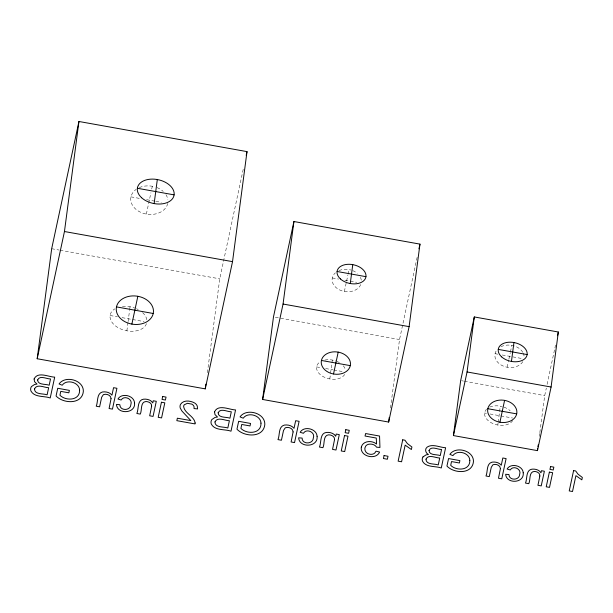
<?xml version="1.0" encoding="UTF-8"?>
<svg xmlns="http://www.w3.org/2000/svg" width="613" height="613" viewBox="0 0 613 613"><rect width="100%" height="100%" fill="white"/><g stroke="black" fill="none" stroke-linecap="round" stroke-linejoin="round"><path stroke-width="0.46" stroke-dasharray="3.06 2.3" d="M126.876 330.821L127.971 322.492M128.094 321.572L129.558 310.462M129.68 309.534L130.048 306.761M207.378 372.742L219.738 278.838L243.599 167.525M329.817 378.949L330.438 374.229M330.568 373.279L331.809 363.823M331.932 362.881L332.307 360.046M390.504 407.99L399.523 339.533L417.162 257.215M497.817 425.047L498.062 423.162M498.193 422.211L500.308 406.143M539.333 436.41L539.701 433.56M539.831 432.609L544.696 395.623L546.306 388.136M146.361 214.083L150.928 192.75M151.725 189.034L152.323 186.252M344.376 291.459L347.893 275.061M348.092 274.149L349.065 269.597M507.158 367.218L508.721 359.931M508.913 359.019L510.284 352.644M510.476 351.732L511.847 345.349M547.102 384.397L554.727 348.851M554.926 347.916L555.524 345.104M130.96 196.873L141.067 198.681M146.584 199.669L154.851 201.156M155.771 201.317L161.288 202.305M332.284 277.942L338.598 279.076M344.92 280.202L349.433 281.015M350.329 281.175L356.651 282.309M51.676 248.717L59.139 250.05M60.074 250.219L219.738 278.838M495.059 353.693L497.771 354.184M502.277 354.988L522.138 358.551M275.352 317.281L399.523 339.533M110.087 315.496L117.435 316.814M122.033 317.641L144.086 321.595M461.604 380.727L463.466 381.056M464.401 381.225L544.696 395.623M316.622 366.911L321.135 367.716M325.649 368.528L332.867 369.823M333.771 369.984L342.797 371.601M484.622 413.009L486.423 413.331M490.04 413.982L499.059 415.599M500.867 415.92L512.598 418.02M167.717 203.462A18.689 14.206 7.5 0 1 140.829 212.382A18.689 14.206 7.5 0 1 136.224 189.325M139.258 187.624A18.689 14.206 7.5 0 1 154.698 186.804M156.974 187.586A18.689 14.206 7.5 0 1 163.227 191.432M165.962 194.658A18.689 14.206 7.5 0 1 167.862 199.746M146.476 323.626A18.689 12.114 12.1 0 1 119.964 328.645A18.689 12.114 12.1 0 1 114.846 308.852M122.431 306.462A18.689 12.114 12.1 0 1 134.745 308.025M136.523 308.737A18.689 12.114 12.1 0 1 138.224 309.573M142.576 312.615A18.689 12.114 12.1 0 1 146.89 320.484M344.69 374.443A14.681 9.517 12.1 0 1 323.557 376.834A14.681 9.517 12.1 0 1 320.361 361.685M324.921 360.015A14.681 9.517 12.1 0 1 336.001 361.034M336.882 361.379A14.681 9.517 12.1 0 1 339.364 362.605M343.28 365.8A14.681 9.517 12.1 0 1 345.334 369.555M360.735 284.524A14.681 11.164 7.5 0 1 339.863 290.049A14.681 11.164 7.5 0 1 335.388 272.823M338.958 270.609A14.681 11.164 7.5 0 1 350.927 270.026M352.72 270.639A14.681 11.164 7.5 0 1 357.371 273.436M360.398 277.306A14.681 11.164 7.5 0 1 361.279 280.202M522.843 361.616A14.681 11.164 7.5 0 1 502.637 365.8A14.681 11.164 7.5 0 1 497.059 349.709M500.944 346.72A14.681 11.164 7.5 0 1 522.812 352.368M523.18 353.057A14.681 11.164 7.5 0 1 524.061 358.153M512.69 420.541A14.681 9.517 12.1 0 1 492.952 423.591A14.681 9.517 12.1 0 1 486.5 409.254M489.733 407.078A14.681 9.517 12.1 0 1 502.177 406.565M504.001 407.132A14.681 9.517 12.1 0 1 510.154 410.741"/><path stroke-width="0.92" d="M37.186 358.743L51.676 248.717L78.947 121.489L247.008 151.618L232.526 261.644L205.255 388.872L37.186 358.743L64.457 231.522L78.947 121.489M154.147 203.6L157.319 179.54M205.255 388.872L205.876 384.129M262.609 399.461L273.475 316.944L293.926 221.523L419.974 244.12L409.109 326.637L388.657 422.058L262.609 399.461L283.06 304.04L293.926 221.523M350.268 283.535L352.759 264.624M388.657 422.058L389.27 417.369M453.421 435.575L460.67 380.558L474.301 316.944L558.336 332.008L551.095 387.025L537.455 450.632L453.421 435.575L467.06 371.961L474.301 316.944M511.449 361.44L513.939 342.529M537.455 450.632L537.708 448.739M537.953 446.839L538.206 444.946M131.872 324.108L137.841 296.286M246.204 155.365L247.008 151.618M333.518 373.984L338.2 352.115M418.97 248.794L419.974 244.12M499.917 422.227L504.599 400.366M557.531 335.748L558.336 332.008M423.016 456.9L426.119 454.838L428.426 454.494C425.56 453.191 424.418 449.038 427.223 447.046C432.809 443.498 439.72 447.513 445.613 447.735L441.276 467.98C435.506 465.819 426.081 467.711 422.564 461.282A7.961 6.053 7.5 0 1 423.016 456.9M137.358 188.275L174.107 194.865M337.073 271.49L365.961 276.67M64.457 231.522L232.526 261.644M283.06 304.04L409.109 326.637M498.254 349.395L527.142 354.575M116.478 306.898L153.235 313.488A18.689 14.206 7.5 0 0 128.247 296.5A18.689 14.206 7.5 0 0 123.083 320.591A18.689 14.206 7.5 0 0 153.235 313.488M467.06 371.961L551.095 387.025M321.419 360.459L350.299 365.639A14.681 11.164 7.5 0 0 330.668 352.291A14.681 11.164 7.5 0 0 326.606 371.225A14.681 11.164 7.5 0 0 350.299 365.639M487.818 408.71L516.698 413.882A14.681 11.164 7.5 0 0 497.066 400.534A14.681 11.164 7.5 0 0 493.005 419.468A14.681 11.164 7.5 0 0 516.698 413.882M34.106 378.98L34.527 381.669L37.01 384.09L34.642 384.443L31.447 386.565A8.191 6.23 7.5 0 0 30.979 391.071C34.596 397.691 44.297 395.737 50.228 397.967L54.695 377.141C48.733 377.049 37.722 371.11 34.106 378.98M214.542 411.813L214.971 414.557L217.508 417.032L215.086 417.392L211.83 419.56A8.36 6.36 7.5 0 0 211.347 424.158C215.04 430.916 224.948 428.924 231.001 431.2L235.561 409.928C229.477 409.844 218.228 403.775 214.542 411.813M37.623 379.945C37.722 385.309 45.929 383.769 49.178 385.24L50.527 378.941C46.78 379.118 39.761 374.895 37.623 379.945M218.136 412.802C218.228 418.281 226.611 416.702 229.929 418.204L231.308 411.775C227.477 411.951 220.312 407.645 218.136 412.802M429.023 450.471C429.115 455.681 437.092 454.179 440.249 455.612L441.559 449.49C437.92 449.658 431.1 445.559 429.023 450.471M34.52 388.88C34.412 394.918 43.554 393.331 47.117 394.856L48.649 387.692C44.565 387.768 36.926 383.439 34.52 388.88M214.964 421.92C214.849 428.081 224.189 426.472 227.821 428.02L229.392 420.71C225.216 420.794 217.416 416.365 214.964 421.92M426.004 459.152C425.897 465.022 434.786 463.482 438.249 464.96L439.736 457.995C435.766 458.072 428.341 453.865 426.004 459.152M79.598 390.083C80.004 400.779 65.783 401.178 59.936 395.247L60.764 391.37L68.855 392.818L69.376 390.374L57.729 388.274L56.067 395.998C63.208 403.668 81.858 404.756 83.322 391.63C84.05 380.052 65.17 374.987 59.078 383.968L62.212 385.24C66.495 378.842 79.345 382.175 79.598 390.083M260.985 423.146C261.406 434.073 246.886 434.479 240.909 428.426L241.76 424.464L250.02 425.943L250.556 423.453L238.656 421.3L236.963 429.192C244.258 437.023 263.299 438.134 264.793 424.732C265.536 412.909 246.257 407.737 240.035 416.909L243.238 418.204C247.614 411.675 260.732 415.078 260.985 423.146M469.819 460.317C470.217 470.723 456.394 471.106 450.708 465.344L451.513 461.574L459.375 462.984L459.888 460.608L448.563 458.562L446.946 466.072C453.888 473.527 472.018 474.585 473.443 461.827C474.148 450.57 455.796 445.643 449.873 454.379L452.923 455.612C457.083 449.398 469.573 452.632 469.819 460.317M134.546 402.925C135.856 413.867 117.06 414.664 116.47 404.442L119.864 404.71C119.803 411.154 130.684 410.932 130.86 404.572C133.075 398.925 124.018 394.918 121.159 400.013L117.957 399.04C121.635 392.466 134.17 395.446 134.546 402.925M317.09 436.264C318.431 447.436 299.244 448.249 298.638 437.805L302.102 438.08C302.04 444.663 313.143 444.433 313.335 437.943C315.588 432.18 306.339 428.089 303.427 433.291L300.155 432.295C303.91 425.583 316.706 428.625 317.09 436.264M523.226 472.807C524.506 483.442 506.238 484.216 505.664 474.278L508.959 474.539C508.905 480.799 519.479 480.584 519.655 474.401C521.801 468.914 512.997 465.022 510.223 469.972L507.104 469.029C510.683 462.639 522.866 465.528 523.226 472.807M361.318 447.069C359.678 456.493 376.014 460.493 379.593 452.049L376.022 451.168L374.98 452.8A5.157 3.923 7.5 0 1 369.754 454.218C365.923 453.904 363.279 449.245 365.769 446.034A5.601 4.26 7.5 0 1 368.359 444.325C371.325 443.59 374.957 444.494 376.635 447.199L379.945 447.459L379.562 436.05L365.593 433.544L365.057 436.035L376.267 438.05L376.558 444.034C372.114 440.18 362.98 440.571 361.318 447.069M111.053 398.649L109.083 408.519L112.463 409.124L116.93 388.29L113.551 387.684L111.949 395.163C109.742 392.343 105.842 391.454 102.432 391.991C96.425 393.523 98.203 401.86 96.233 406.212L99.605 406.817L101.658 397.255L103.352 394.657C106.287 393.454 111.022 395.025 111.053 398.649M293.106 431.897L291.098 441.973L294.546 442.586L299.106 421.323L295.658 420.702L294.018 428.334C291.765 425.453 287.788 424.556 284.309 425.093C278.172 426.663 279.98 435.169 277.973 439.613L281.421 440.234L283.512 430.472L285.244 427.82C288.24 426.594 293.068 428.196 293.106 431.897M500.4 468.646L498.484 478.24L501.771 478.83L506.108 458.578L502.821 457.995L501.265 465.259C499.12 462.516 495.335 461.658 492.017 462.171C486.178 463.666 487.902 471.765 485.986 475.995L489.274 476.585L491.266 467.29L492.913 464.769C495.764 463.597 500.361 465.121 500.4 468.646M195.141 423.001L195.026 423.92L176.835 420.664L177.364 418.204L190.858 420.618L181.961 411.062L180.268 408.112A8.383 6.375 7.5 0 1 180.513 404.381C183.509 399.638 190.52 400.611 194.735 403.055A7.356 5.594 7.5 0 1 197.279 406.174L197.578 408.917L194.045 408.565L194.045 406.748A4.812 3.663 7.5 0 0 191.693 404.09L187.409 403.308L184.26 404.764L183.601 406.105C184.199 413.4 194.053 415.775 195.141 423.001M151.633 406.204L149.679 415.79L153.058 416.396L156.292 401.308L153.25 400.764L152.79 402.91C150.921 399.814 146.959 398.841 143.565 399.186C137.021 400.074 138.844 409.147 136.86 413.491L140.239 414.097C142.216 410.526 140.093 401.952 145.932 401.523C148.545 401.523 151.993 403.116 151.633 406.204M334.537 439.605L332.545 449.398L335.993 450.019L339.296 434.609L336.192 434.058L335.725 436.249C333.809 433.085 329.771 432.088 326.3 432.441C319.626 433.353 321.48 442.617 319.457 447.053L322.905 447.674C324.921 444.027 322.76 435.268 328.714 434.824C331.388 434.832 334.905 436.456 334.537 439.605M539.846 475.987L537.946 485.312L541.225 485.902L544.375 471.236L541.417 470.707L540.972 472.792C539.149 469.78 535.302 468.83 532 469.167C525.64 470.033 527.41 478.853 525.487 483.075L528.766 483.665C530.689 480.194 528.628 471.857 534.298 471.435C536.842 471.443 540.191 472.991 539.846 475.987M161.434 402.235L158.2 417.323L161.579 417.928L164.813 402.841L161.434 402.235M162.667 396.488L162.039 399.431L165.41 400.036L166.046 397.094L162.667 396.488M344.544 435.552L341.242 450.961L344.698 451.574L347.992 436.172L344.544 435.552M345.801 429.69L345.157 432.694L348.605 433.314L349.249 430.311L345.801 429.69M384.075 455.551L383.439 458.524L387.37 459.229L388.006 456.256L384.075 455.551M402.718 439.805L398.136 461.16L401.584 461.773L405.155 445.138L411.377 449.521L411.921 447L407.392 443.597L404.94 440.203L402.718 439.805M549.371 472.133L546.229 486.799L549.509 487.381L552.65 472.715L549.371 472.133M550.566 466.547L549.953 469.412L553.24 469.995L553.853 467.137L550.566 466.547M573.592 470.592L569.232 490.921L572.511 491.511L575.913 475.665L581.837 479.841L582.35 477.443L578.044 474.201L575.707 470.968L573.592 470.592M141.618 197.746A18.689 12.114 12.1 0 0 173.073 197.869A18.689 12.114 12.1 0 0 152.507 179.096A18.689 12.114 12.1 0 0 141.618 197.746M340.422 278.938A14.681 9.517 12.1 0 0 365.141 279.03A14.681 9.517 12.1 0 0 348.981 264.28A14.681 9.517 12.1 0 0 340.422 278.938M501.603 356.843A14.681 9.517 12.1 0 0 526.322 356.935A14.681 9.517 12.1 0 0 510.162 342.184A14.681 9.517 12.1 0 0 501.603 356.843"/></g></svg>
